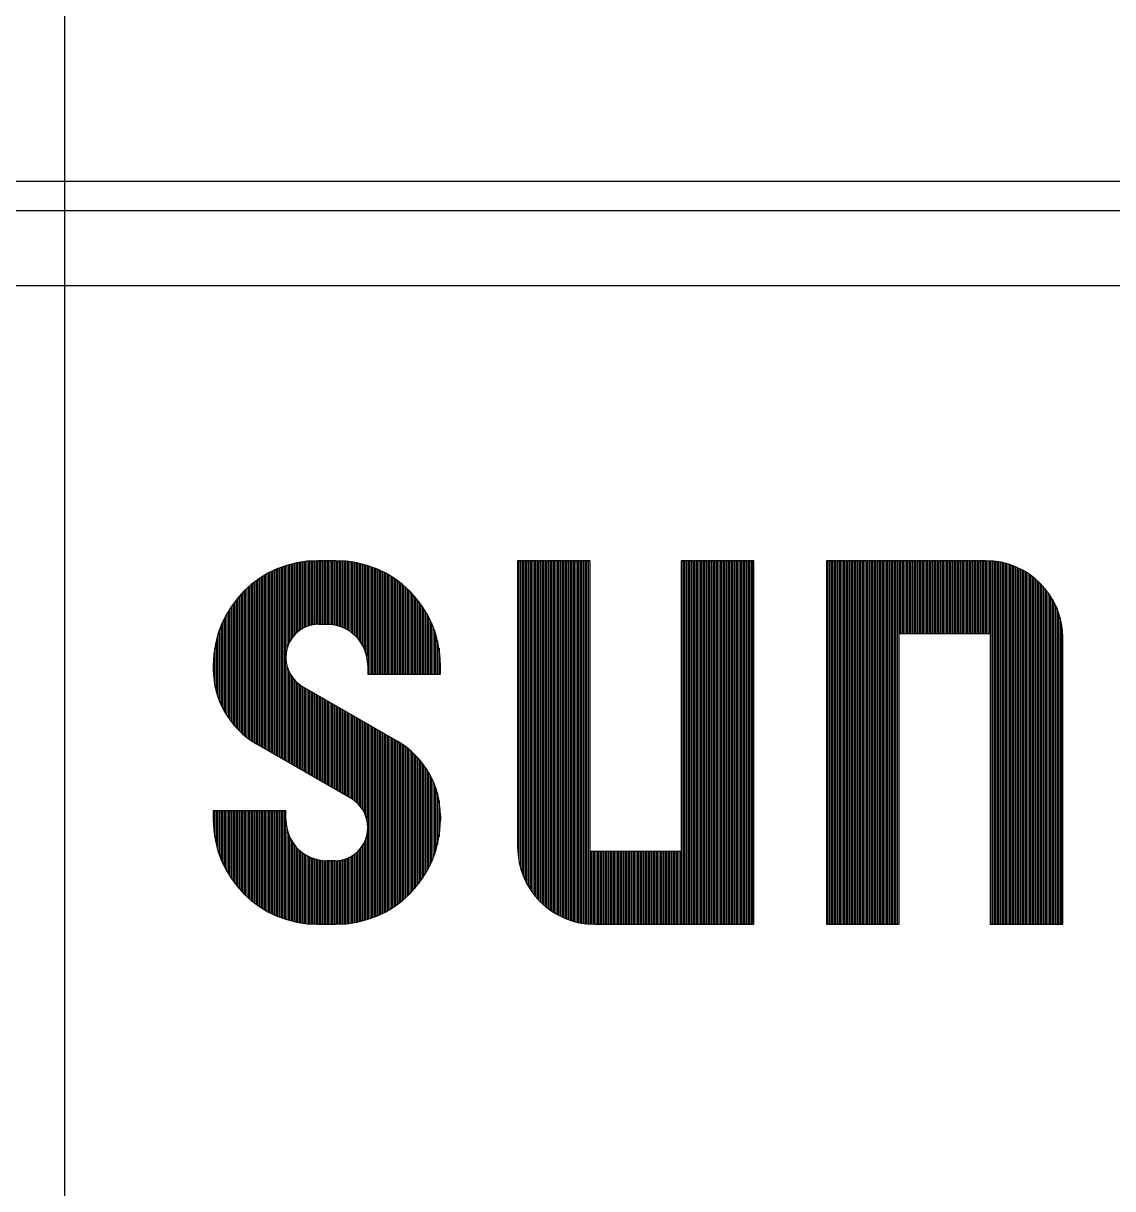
# Model space of a CAD drawing. Header units: millimetres. Extents: x 60229 to 91621, y 21923 to 36546.
# Drawn here: x 82353.45 to 82360.79, y 29865.95 to 29873.8 of the extents above; entities that cross this region are included whole.
import ezdxf

# ---------------------------------------------------------------- set-up
doc = ezdxf.new("R2010")
doc.units = ezdxf.units.MM
doc.layers.add('BLOCK', color=3, linetype='Continuous')

# ---------------------------------------------------------------- blocks, each defined once
blk = doc.blocks.new('*X100')
at = {"color": 0}
for p, q in [((130.74, 92.875), (156.673, 92.875)), ((131.025, 93), (156.673, 93)), ((131.358, 93.125), (156.673, 93.125)), ((131.765, 93.25), (156.673, 93.25)), ((132.33, 93.375), (156.673, 93.375)), ((129.224, 91.875), (156.673, 91.875)), ((129.368, 92), (156.673, 92)), ((129.522, 92.125), (156.673, 92.125)), ((129.687, 92.25), (156.673, 92.25)), ((129.863, 92.375), (156.673, 92.375)), ((130.054, 92.5), (156.673, 92.5)), ((130.261, 92.625), (156.673, 92.625)), ((130.488, 92.75), (156.673, 92.75)), ((128.412, 91), (156.673, 91)), ((128.51, 91.125), (156.673, 91.125)), ((128.614, 91.25), (156.673, 91.25)), ((128.723, 91.375), (156.673, 91.375)), ((128.838, 91.5), (156.673, 91.5)), ((128.959, 91.625), (156.673, 91.625)), ((129.087, 91.75), (156.673, 91.75)), ((127.788, 90), (156.673, 90)), ((127.852, 90.125), (156.673, 90.125)), ((127.92, 90.25), (156.673, 90.25)), ((127.992, 90.375), (156.673, 90.375)), ((128.067, 90.5), (156.673, 90.5)), ((128.147, 90.625), (156.673, 90.625)), ((128.231, 90.75), (156.673, 90.75)), ((128.319, 90.875), (156.673, 90.875)), ((127.429, 89.125), (156.673, 89.125)), ((127.471, 89.25), (156.673, 89.25)), ((127.516, 89.375), (156.673, 89.375)), ((127.564, 89.5), (156.673, 89.5)), ((127.615, 89.625), (156.673, 89.625)), ((127.669, 89.75), (156.673, 89.75)), ((127.727, 89.875), (156.673, 89.875)), ((127.193, 88.125), (156.673, 88.125)), ((127.213, 88.25), (156.673, 88.25)), ((127.236, 88.375), (156.673, 88.375)), ((127.261, 88.5), (156.673, 88.5)), ((127.29, 88.625), (156.673, 88.625)), ((127.32, 88.75), (156.673, 88.75)), ((127.354, 88.875), (156.673, 88.875)), ((127.39, 89), (156.673, 89)), ((127.123, 87.25), (133.033, 87.25)), ((127.126, 87.375), (133.033, 87.375)), ((127.131, 87.5), (133.033, 87.5)), ((127.138, 87.625), (156.673, 87.625)), ((127.148, 87.75), (156.673, 87.75)), ((127.161, 87.875), (156.673, 87.875)), ((127.176, 88), (156.673, 88)), ((127.123, 87.125), (133.033, 87.125)), ((127.123, 87), (133.033, 87)), ((127.123, 86.875), (133.033, 86.875)), ((127.123, 86.75), (133.033, 86.75)), ((127.123, 86.625), (133.033, 86.625)), ((127.123, 86.5), (133.033, 86.5)), ((127.123, 86.375), (133.033, 86.375)), ((127.123, 86.25), (133.033, 86.25)), ((127.123, 86.125), (133.033, 86.125)), ((127.123, 86), (133.033, 86)), ((127.123, 85.875), (133.033, 85.875)), ((127.123, 85.75), (133.033, 85.75)), ((127.123, 85.625), (133.033, 85.625)), ((127.123, 85.5), (133.033, 85.5)), ((127.123, 85.375), (133.033, 85.375)), ((127.123, 85.25), (133.033, 85.25)), ((127.123, 85.125), (133.033, 85.125)), ((127.123, 85), (133.033, 85)), ((127.123, 84.875), (133.033, 84.875)), ((127.123, 84.75), (133.033, 84.75)), ((127.123, 84.625), (133.033, 84.625)), ((127.123, 84.5), (133.033, 84.5)), ((127.123, 84.375), (133.033, 84.375)), ((127.123, 84.25), (133.033, 84.25)), ((127.123, 84.125), (133.033, 84.125)), ((127.123, 84), (133.033, 84)), ((127.123, 83.875), (133.033, 83.875)), ((127.123, 83.75), (133.033, 83.75)), ((127.123, 83.625), (133.033, 83.625)), ((127.123, 83.5), (133.033, 83.5)), ((127.123, 83.375), (133.033, 83.375)), ((127.123, 83.25), (133.033, 83.25)), ((127.123, 83.125), (133.033, 83.125)), ((127.123, 83), (133.033, 83)), ((127.123, 82.875), (133.033, 82.875)), ((127.123, 82.75), (133.033, 82.75)), ((127.123, 82.625), (133.033, 82.625)), ((127.123, 82.5), (133.033, 82.5)), ((127.123, 82.375), (133.033, 82.375)), ((127.123, 82.25), (133.033, 82.25)), ((127.123, 82.125), (133.033, 82.125)), ((127.123, 82), (133.033, 82)), ((127.123, 81.875), (133.033, 81.875)), ((127.123, 81.75), (133.033, 81.75)), ((127.123, 81.625), (133.033, 81.625)), ((127.123, 81.5), (133.033, 81.5)), ((127.123, 81.375), (133.033, 81.375)), ((127.123, 81.25), (133.033, 81.25)), ((127.123, 81.125), (133.033, 81.125)), ((127.123, 81), (133.033, 81)), ((127.123, 80.875), (133.033, 80.875)), ((127.123, 80.75), (133.033, 80.75)), ((127.123, 80.625), (133.033, 80.625)), ((127.123, 80.5), (133.033, 80.5)), ((127.123, 80.375), (133.033, 80.375)), ((127.123, 80.25), (133.033, 80.25)), ((127.123, 80.125), (156.673, 80.125)), ((127.123, 80), (156.673, 80)), ((127.123, 79.875), (156.673, 79.875)), ((127.123, 79.75), (156.673, 79.75)), ((127.123, 79.625), (156.673, 79.625)), ((127.123, 79.5), (156.673, 79.5)), ((127.123, 79.375), (156.673, 79.375)), ((127.123, 79.25), (156.673, 79.25)), ((127.123, 79.125), (156.673, 79.125)), ((127.123, 79), (156.673, 79)), ((127.123, 78.875), (156.673, 78.875)), ((127.123, 78.75), (156.673, 78.75)), ((127.123, 78.625), (156.673, 78.625)), ((127.123, 78.5), (156.673, 78.5)), ((127.123, 78.375), (156.673, 78.375)), ((127.123, 78.25), (156.673, 78.25)), ((127.123, 78.125), (156.673, 78.125)), ((127.123, 78), (156.673, 78)), ((127.123, 77.875), (156.673, 77.875)), ((127.123, 77.75), (156.673, 77.75)), ((127.123, 77.625), (156.673, 77.625)), ((127.123, 77.5), (156.673, 77.5)), ((127.123, 77.375), (156.673, 77.375)), ((127.123, 77.25), (156.673, 77.25)), ((127.123, 77.125), (156.673, 77.125)), ((127.123, 77), (156.673, 77)), ((127.123, 76.875), (156.673, 76.875)), ((127.123, 76.75), (156.673, 76.75)), ((127.123, 76.625), (156.673, 76.625)), ((127.123, 76.5), (156.673, 76.5)), ((127.123, 76.375), (156.673, 76.375)), ((127.123, 76.25), (156.673, 76.25)), ((127.123, 76.125), (156.673, 76.125)), ((127.123, 76), (156.673, 76)), ((127.123, 75.875), (156.673, 75.875)), ((127.123, 75.75), (156.673, 75.75)), ((127.123, 75.625), (156.673, 75.625)), ((127.123, 75.5), (156.673, 75.5)), ((127.123, 75.375), (156.673, 75.375)), ((127.123, 75.25), (156.673, 75.25)), ((127.123, 75.125), (156.673, 75.125)), ((127.123, 75), (156.673, 75)), ((127.123, 74.875), (156.673, 74.875)), ((127.123, 74.75), (156.673, 74.75)), ((127.123, 74.625), (156.673, 74.625)), ((127.123, 74.5), (156.673, 74.5)), ((127.123, 74.375), (156.673, 74.375)), ((127.123, 68.25), (156.673, 68.25)), ((127.123, 68.125), (156.673, 68.125)), ((127.123, 68), (156.673, 68)), ((127.123, 67.875), (156.673, 67.875)), ((127.123, 67.75), (156.673, 67.75)), ((127.123, 67.625), (156.673, 67.625)), ((127.123, 67.5), (156.673, 67.5)), ((127.123, 67.375), (156.673, 67.375)), ((127.123, 67.25), (156.673, 67.25)), ((127.123, 67.125), (156.673, 67.125)), ((127.123, 67), (156.673, 67)), ((127.123, 66.875), (156.673, 66.875)), ((127.123, 66.75), (156.673, 66.75)), ((127.123, 66.625), (156.673, 66.625)), ((127.123, 66.5), (156.673, 66.5)), ((127.123, 66.375), (156.673, 66.375)), ((127.123, 66.25), (156.673, 66.25)), ((127.123, 66.125), (156.673, 66.125)), ((127.123, 66), (156.673, 66)), ((127.123, 65.875), (156.673, 65.875)), ((127.123, 65.75), (156.673, 65.75)), ((127.123, 65.625), (156.673, 65.625)), ((127.123, 65.5), (156.673, 65.5)), ((127.123, 65.375), (156.673, 65.375)), ((127.123, 65.25), (156.673, 65.25)), ((127.123, 65.125), (156.673, 65.125)), ((127.123, 65), (156.673, 65)), ((127.123, 64.875), (156.673, 64.875)), ((127.123, 64.75), (156.673, 64.75)), ((127.123, 64.625), (156.673, 64.625)), ((127.123, 64.5), (156.673, 64.5)), ((127.123, 64.375), (156.673, 64.375)), ((127.123, 64.25), (156.673, 64.25)), ((127.123, 64.125), (156.673, 64.125)), ((127.123, 64), (156.673, 64)), ((127.123, 63.875), (156.673, 63.875)), ((127.123, 63.75), (156.673, 63.75)), ((127.123, 63.625), (156.673, 63.625)), ((127.123, 63.5), (156.673, 63.5)), ((127.123, 63.375), (156.673, 63.375)), ((127.123, 63.25), (156.673, 63.25)), ((127.123, 63.125), (156.673, 63.125)), ((127.123, 63), (156.673, 63)), ((127.123, 62.875), (156.673, 62.875)), ((127.123, 62.75), (156.673, 62.75)), ((127.123, 62.625), (156.673, 62.625)), ((127.123, 62.5), (156.673, 62.5)), ((150.763, 62.375), (156.673, 62.375)), ((150.763, 62.25), (156.673, 62.25)), ((150.763, 62.125), (156.673, 62.125)), ((150.763, 62), (156.673, 62)), ((150.763, 61.875), (156.673, 61.875)), ((150.763, 61.75), (156.673, 61.75)), ((150.763, 61.625), (156.673, 61.625)), ((150.763, 61.5), (156.673, 61.5)), ((150.763, 61.375), (156.673, 61.375)), ((150.763, 61.25), (156.673, 61.25)), ((150.763, 61.125), (156.673, 61.125)), ((150.763, 61), (156.673, 61)), ((150.763, 60.875), (156.673, 60.875)), ((150.763, 60.75), (156.673, 60.75)), ((150.763, 60.625), (156.673, 60.625)), ((150.763, 60.5), (156.673, 60.5)), ((150.763, 60.375), (156.673, 60.375)), ((150.763, 60.25), (156.673, 60.25)), ((150.763, 60.125), (156.673, 60.125)), ((150.763, 60), (156.673, 60)), ((150.763, 59.875), (156.673, 59.875)), ((150.763, 59.75), (156.673, 59.75)), ((150.763, 59.625), (156.673, 59.625)), ((150.763, 59.5), (156.673, 59.5)), ((150.763, 59.375), (156.673, 59.375)), ((150.763, 59.25), (156.673, 59.25)), ((150.763, 59.125), (156.673, 59.125)), ((150.763, 59), (156.673, 59)), ((150.763, 58.875), (156.673, 58.875)), ((150.763, 58.75), (156.673, 58.75)), ((150.763, 58.625), (156.673, 58.625)), ((150.763, 58.5), (156.673, 58.5)), ((150.763, 58.375), (156.673, 58.375)), ((150.763, 58.25), (156.673, 58.25)), ((150.763, 58.125), (156.673, 58.125)), ((150.763, 58), (156.673, 58)), ((150.763, 57.875), (156.673, 57.875)), ((150.763, 57.75), (156.673, 57.75)), ((150.763, 57.625), (156.673, 57.625)), ((150.763, 57.5), (156.673, 57.5)), ((150.763, 57.375), (156.673, 57.375)), ((150.763, 57.25), (156.673, 57.25)), ((150.763, 57.125), (156.673, 57.125)), ((150.763, 57), (156.673, 57)), ((150.763, 56.875), (156.673, 56.875)), ((150.763, 56.75), (156.673, 56.75)), ((150.763, 56.625), (156.673, 56.625)), ((150.763, 56.5), (156.673, 56.5)), ((150.763, 56.375), (156.673, 56.375)), ((150.763, 56.25), (156.673, 56.25)), ((150.763, 56.125), (156.673, 56.125)), ((150.763, 56), (156.673, 56)), ((127.123, 55), (156.659, 55)), ((150.763, 55.875), (156.673, 55.875)), ((150.763, 55.75), (156.673, 55.75)), ((150.763, 55.625), (156.673, 55.625)), ((150.763, 55.5), (156.673, 55.5)), ((150.763, 55.375), (156.673, 55.375)), ((150.763, 55.25), (156.67, 55.25)), ((150.763, 55.125), (156.666, 55.125)), ((127.123, 54.875), (156.649, 54.875)), ((127.123, 54.75), (156.637, 54.75)), ((127.123, 54.625), (156.622, 54.625)), ((127.123, 54.5), (156.605, 54.5)), ((127.123, 54.375), (156.585, 54.375)), ((127.123, 54.25), (156.562, 54.25)), ((127.123, 54.125), (156.537, 54.125)), ((127.123, 54), (156.51, 54)), ((127.123, 53.875), (156.479, 53.875)), ((127.123, 53.75), (156.446, 53.75)), ((127.123, 53.625), (156.41, 53.625)), ((127.123, 53.5), (156.371, 53.5)), ((127.123, 53.375), (156.33, 53.375)), ((127.123, 53.25), (156.285, 53.25)), ((127.123, 53.125), (156.238, 53.125)), ((127.123, 53), (156.187, 53)), ((127.123, 52.875), (156.133, 52.875)), ((127.123, 52.75), (156.076, 52.75)), ((127.123, 52.625), (156.016, 52.625)), ((127.123, 52.5), (155.952, 52.5)), ((127.123, 52.375), (155.884, 52.375)), ((127.123, 52.25), (155.813, 52.25)), ((127.123, 52.125), (155.738, 52.125)), ((127.123, 52), (155.659, 52)), ((127.123, 51.875), (155.575, 51.875)), ((127.123, 51.75), (155.487, 51.75)), ((127.123, 51.625), (155.395, 51.625)), ((127.123, 51.5), (155.297, 51.5)), ((127.123, 51.375), (155.195, 51.375)), ((127.123, 51.25), (155.087, 51.25)), ((127.123, 51.125), (154.972, 51.125)), ((127.123, 51), (154.852, 51)), ((127.123, 50.875), (154.724, 50.875)), ((127.123, 50.75), (154.589, 50.75)), ((127.123, 50.625), (154.446, 50.625)), ((127.123, 50.5), (154.293, 50.5)), ((127.123, 50.375), (154.13, 50.375)), ((127.123, 50.25), (153.955, 50.25)), ((127.123, 50.125), (153.766, 50.125)), ((127.123, 50), (153.561, 50)), ((127.123, 49.875), (153.337, 49.875)), ((127.123, 49.75), (153.088, 49.75)), ((127.123, 49.625), (152.807, 49.625)), ((127.123, 49.5), (152.482, 49.5)), ((127.123, 49.375), (152.087, 49.375)), ((127.123, 49.25), (151.551, 49.25)), ((133.621, 42.625), (136.357, 42.625)), ((134.237, 42.75), (136.357, 42.75)), ((146.057, 42.625), (150.174, 42.625)), ((146.614, 42.75), (149.559, 42.75)), ((131.414, 41.75), (136.357, 41.75)), ((131.642, 41.875), (136.357, 41.875)), ((131.888, 42), (136.357, 42)), ((132.155, 42.125), (136.357, 42.125)), ((132.45, 42.25), (136.357, 42.25)), ((132.78, 42.375), (136.357, 42.375)), ((133.161, 42.5), (136.357, 42.5)), ((144.076, 41.75), (152.381, 41.75)), ((144.278, 41.875), (152.154, 41.875)), ((144.497, 42), (151.908, 42)), ((144.736, 42.125), (151.641, 42.125)), ((145, 42.25), (151.346, 42.25)), ((145.298, 42.375), (151.015, 42.375)), ((145.641, 42.5), (150.634, 42.5)), ((130.011, 40.75), (136.357, 40.75)), ((130.157, 40.875), (136.357, 40.875)), ((130.31, 41), (136.357, 41)), ((130.47, 41.125), (136.357, 41.125)), ((130.638, 41.25), (136.357, 41.25)), ((130.815, 41.375), (136.357, 41.375)), ((131.003, 41.5), (136.357, 41.5)), ((131.202, 41.625), (136.357, 41.625)), ((142.85, 40.75), (153.784, 40.75)), ((142.975, 40.875), (153.639, 40.875)), ((143.107, 41), (153.486, 41)), ((143.246, 41.125), (153.326, 41.125)), ((143.392, 41.25), (153.158, 41.25)), ((143.548, 41.375), (152.98, 41.375)), ((143.713, 41.5), (152.793, 41.5)), ((143.888, 41.625), (152.593, 41.625)), ((129.15, 39.875), (136.357, 39.875)), ((129.258, 40), (136.357, 40)), ((129.371, 40.125), (136.357, 40.125)), ((129.489, 40.25), (136.357, 40.25)), ((129.611, 40.375), (136.357, 40.375)), ((129.739, 40.5), (136.357, 40.5)), ((129.872, 40.625), (136.357, 40.625)), ((142.123, 39.875), (154.646, 39.875)), ((142.213, 40), (154.537, 40)), ((142.307, 40.125), (154.424, 40.125)), ((142.406, 40.25), (154.307, 40.25)), ((142.509, 40.375), (154.184, 40.375)), ((142.617, 40.5), (154.057, 40.5)), ((142.73, 40.625), (153.923, 40.625)), ((128.417, 38.875), (136.357, 38.875)), ((128.497, 39), (136.357, 39)), ((128.58, 39.125), (136.357, 39.125)), ((128.666, 39.25), (136.357, 39.25)), ((128.756, 39.375), (136.357, 39.375)), ((128.849, 39.5), (136.357, 39.5)), ((128.945, 39.625), (136.357, 39.625)), ((129.046, 39.75), (136.357, 39.75)), ((141.515, 38.875), (155.378, 38.875)), ((141.587, 39), (155.299, 39)), ((141.659, 39.125), (155.216, 39.125)), ((141.731, 39.25), (155.13, 39.25)), ((141.803, 39.375), (155.04, 39.375)), ((141.878, 39.5), (154.947, 39.5)), ((141.956, 39.625), (154.85, 39.625)), ((142.038, 39.75), (154.75, 39.75)), ((127.939, 38), (136.357, 38)), ((127.999, 38.125), (136.357, 38.125)), ((128.062, 38.25), (136.357, 38.25)), ((128.127, 38.375), (136.357, 38.375)), ((128.196, 38.5), (136.357, 38.5)), ((128.267, 38.625), (136.357, 38.625)), ((128.341, 38.75), (136.357, 38.75)), ((141.009, 38), (155.857, 38)), ((141.082, 38.125), (155.797, 38.125)), ((141.154, 38.25), (155.734, 38.25)), ((141.226, 38.375), (155.668, 38.375)), ((141.298, 38.5), (155.6, 38.5)), ((141.37, 38.625), (155.529, 38.625)), ((141.442, 38.75), (155.455, 38.75)), ((127.541, 37), (136.357, 37)), ((127.583, 37.125), (136.357, 37.125)), ((127.627, 37.25), (136.357, 37.25)), ((127.673, 37.375), (136.357, 37.375)), ((127.721, 37.5), (136.357, 37.5)), ((127.772, 37.625), (136.357, 37.625)), ((127.825, 37.75), (136.357, 37.75)), ((127.881, 37.875), (136.357, 37.875)), ((140.432, 37), (156.255, 37)), ((140.504, 37.125), (156.213, 37.125)), ((140.576, 37.25), (156.169, 37.25)), ((140.649, 37.375), (156.123, 37.375)), ((140.721, 37.5), (156.074, 37.5)), ((140.793, 37.625), (156.023, 37.625)), ((140.865, 37.75), (155.97, 37.75)), ((140.937, 37.875), (155.915, 37.875)), ((127.281, 36), (133.289, 36)), ((127.307, 36.125), (133.423, 36.125)), ((127.334, 36.25), (133.574, 36.25)), ((127.363, 36.375), (133.745, 36.375)), ((127.395, 36.5), (133.943, 36.5)), ((127.428, 36.625), (134.178, 36.625)), ((127.464, 36.75), (134.474, 36.75)), ((127.501, 36.875), (134.902, 36.875)), ((139.855, 36), (146.725, 36)), ((139.927, 36.125), (146.836, 36.125)), ((139.999, 36.25), (146.963, 36.25)), ((140.071, 36.375), (147.109, 36.375)), ((140.143, 36.5), (147.28, 36.5)), ((140.216, 36.625), (147.485, 36.625)), ((140.288, 36.75), (147.745, 36.75)), ((140.36, 36.875), (148.125, 36.875)), ((149.482, 36.875), (156.294, 36.875)), ((149.861, 36.75), (156.332, 36.75)), ((150.122, 36.625), (156.367, 36.625)), ((150.327, 36.5), (156.401, 36.5)), ((150.498, 36.375), (156.432, 36.375)), ((150.644, 36.25), (156.462, 36.25)), ((150.77, 36.125), (156.489, 36.125)), ((150.882, 36), (156.514, 36)), ((127.157, 35.125), (132.65, 35.125)), ((127.169, 35.25), (132.716, 35.25)), ((127.183, 35.375), (132.79, 35.375)), ((127.199, 35.5), (132.871, 35.5)), ((127.216, 35.625), (132.96, 35.625)), ((127.236, 35.75), (133.059, 35.75)), ((127.258, 35.875), (133.168, 35.875)), ((139.35, 35.125), (146.174, 35.125)), ((139.422, 35.25), (146.246, 35.25)), ((139.494, 35.375), (146.318, 35.375)), ((139.566, 35.5), (146.39, 35.5)), ((139.638, 35.625), (146.462, 35.625)), ((139.71, 35.75), (146.539, 35.75)), ((139.783, 35.875), (146.626, 35.875)), ((150.98, 35.875), (156.538, 35.875)), ((151.067, 35.75), (156.559, 35.75)), ((151.144, 35.625), (156.579, 35.625)), ((151.212, 35.5), (156.597, 35.5)), ((151.272, 35.375), (156.613, 35.375)), ((151.324, 35.25), (156.627, 35.25)), ((151.368, 35.125), (156.639, 35.125)), ((127.123, 34.375), (132.379, 34.375)), ((127.123, 34.25), (132.353, 34.25)), ((127.123, 34.125), (132.331, 34.125)), ((127.124, 34.5), (132.41, 34.5)), ((127.127, 34.625), (132.447, 34.625)), ((127.131, 34.75), (132.489, 34.75)), ((127.138, 34.875), (132.537, 34.875)), ((127.146, 35), (132.59, 35)), ((138.772, 34.125), (145.596, 34.125)), ((138.844, 34.25), (145.669, 34.25)), ((138.917, 34.375), (145.741, 34.375)), ((138.989, 34.5), (145.813, 34.5)), ((139.061, 34.625), (145.885, 34.625)), ((139.133, 34.75), (145.957, 34.75)), ((139.205, 34.875), (146.029, 34.875)), ((139.277, 35), (146.102, 35)), ((151.406, 35), (156.649, 35)), ((151.437, 34.875), (156.658, 34.875)), ((151.462, 34.75), (156.664, 34.75)), ((151.481, 34.625), (156.669, 34.625)), ((151.493, 34.5), (156.672, 34.5)), ((151.5, 34.375), (156.673, 34.375)), ((151.501, 34.25), (156.673, 34.25)), ((151.501, 34.125), (156.673, 34.125)), ((127.123, 34), (132.315, 34)), ((127.123, 33.875), (132.303, 33.875)), ((127.123, 33.75), (132.296, 33.75)), ((127.123, 33.625), (132.294, 33.625)), ((127.123, 33.5), (132.294, 33.5)), ((127.123, 33.375), (132.294, 33.375)), ((127.123, 33.25), (132.294, 33.25)), ((138.267, 33.25), (145.091, 33.25)), ((138.339, 33.375), (145.163, 33.375)), ((138.411, 33.5), (145.236, 33.5)), ((138.484, 33.625), (145.308, 33.625)), ((138.556, 33.75), (145.38, 33.75)), ((138.628, 33.875), (145.452, 33.875)), ((138.7, 34), (145.524, 34)), ((151.48, 33.25), (156.673, 33.25)), ((151.492, 33.375), (156.673, 33.375)), ((151.499, 33.5), (156.673, 33.5)), ((151.501, 34), (156.673, 34)), ((151.501, 33.875), (156.673, 33.875)), ((151.501, 33.75), (156.673, 33.75)), ((151.501, 33.625), (156.673, 33.625)), ((127.123, 33.125), (132.294, 33.125)), ((127.123, 33), (132.294, 33)), ((127.123, 32.875), (132.296, 32.875)), ((127.124, 32.75), (132.303, 32.75)), ((127.127, 32.625), (132.316, 32.625)), ((127.132, 32.5), (132.335, 32.5)), ((127.138, 32.375), (132.36, 32.375)), ((127.147, 32.25), (132.392, 32.25)), ((137.69, 32.25), (144.514, 32.25)), ((137.762, 32.375), (144.586, 32.375)), ((137.834, 32.5), (144.658, 32.5)), ((137.906, 32.625), (144.73, 32.625)), ((137.978, 32.75), (144.803, 32.75)), ((138.05, 32.875), (144.875, 32.875)), ((138.123, 33), (144.947, 33)), ((138.195, 33.125), (145.019, 33.125)), ((151.202, 32.25), (156.649, 32.25)), ((151.256, 32.375), (156.657, 32.375)), ((151.304, 32.5), (156.664, 32.5)), ((151.346, 32.625), (156.669, 32.625)), ((151.383, 32.75), (156.672, 32.75)), ((151.415, 32.875), (156.673, 32.875)), ((151.441, 33), (156.673, 33)), ((151.463, 33.125), (156.673, 33.125)), ((127.157, 32.125), (132.43, 32.125)), ((127.17, 32), (132.475, 32)), ((127.184, 31.875), (132.527, 31.875)), ((127.2, 31.75), (132.587, 31.75)), ((127.218, 31.625), (132.656, 31.625)), ((127.237, 31.5), (132.733, 31.5)), ((127.259, 31.375), (132.821, 31.375)), ((137.164, 31.375), (144.009, 31.375)), ((137.251, 31.5), (144.081, 31.5)), ((137.329, 31.625), (144.153, 31.625)), ((137.401, 31.75), (144.225, 31.75)), ((137.473, 31.875), (144.297, 31.875)), ((137.545, 32), (144.37, 32)), ((137.617, 32.125), (144.442, 32.125)), ((150.621, 31.375), (156.537, 31.375)), ((150.731, 31.5), (156.558, 31.5)), ((150.83, 31.625), (156.578, 31.625)), ((150.92, 31.75), (156.596, 31.75)), ((151.001, 31.875), (156.612, 31.875)), ((151.075, 32), (156.626, 32)), ((151.142, 32.125), (156.638, 32.125)), ((127.283, 31.25), (132.92, 31.25)), ((127.308, 31.125), (133.032, 31.125)), ((127.336, 31), (133.16, 31)), ((127.365, 30.875), (133.308, 30.875)), ((127.397, 30.75), (133.48, 30.75)), ((127.43, 30.625), (133.688, 30.625)), ((127.466, 30.5), (133.952, 30.5)), ((127.504, 30.375), (134.345, 30.375)), ((135.64, 30.375), (143.431, 30.375)), ((136.032, 30.5), (143.504, 30.5)), ((136.297, 30.625), (143.576, 30.625)), ((136.505, 30.75), (143.648, 30.75)), ((136.677, 30.875), (143.72, 30.875)), ((136.824, 31), (143.792, 31)), ((136.952, 31.125), (143.864, 31.125)), ((137.064, 31.25), (143.937, 31.25)), ((148.859, 30.375), (156.292, 30.375)), ((149.301, 30.5), (156.33, 30.5)), ((149.602, 30.625), (156.365, 30.625)), ((149.84, 30.75), (156.399, 30.75)), ((150.039, 30.875), (156.43, 30.875)), ((150.212, 31), (156.46, 31)), ((150.364, 31.125), (156.487, 31.125)), ((150.499, 31.25), (156.513, 31.25)), ((127.543, 30.25), (143.359, 30.25)), ((127.585, 30.125), (143.287, 30.125)), ((127.63, 30), (143.215, 30)), ((127.676, 29.875), (143.143, 29.875)), ((127.724, 29.75), (143.071, 29.75)), ((127.775, 29.625), (142.998, 29.625)), ((127.829, 29.5), (142.926, 29.5)), ((127.884, 29.375), (142.854, 29.375)), ((147.438, 30.25), (156.252, 30.25)), ((147.438, 30.125), (156.21, 30.125)), ((147.438, 30), (156.166, 30)), ((147.438, 29.875), (156.12, 29.875)), ((147.438, 29.75), (156.071, 29.75)), ((147.438, 29.625), (156.02, 29.625)), ((147.438, 29.5), (155.967, 29.5)), ((147.438, 29.375), (155.911, 29.375)), ((127.942, 29.25), (142.782, 29.25)), ((128.003, 29.125), (142.71, 29.125)), ((128.066, 29), (142.638, 29)), ((128.131, 28.875), (142.565, 28.875)), ((128.2, 28.75), (142.493, 28.75)), ((128.271, 28.625), (142.421, 28.625)), ((128.345, 28.5), (142.349, 28.5)), ((147.438, 29.25), (155.853, 29.25)), ((147.438, 29.125), (155.793, 29.125)), ((147.438, 29), (155.73, 29)), ((147.438, 28.875), (155.664, 28.875)), ((147.438, 28.75), (155.596, 28.75)), ((147.438, 28.625), (155.525, 28.625)), ((147.438, 28.5), (155.451, 28.5)), ((128.422, 28.375), (142.277, 28.375)), ((128.502, 28.25), (142.204, 28.25)), ((128.585, 28.125), (142.132, 28.125)), ((128.671, 28), (142.06, 28)), ((128.761, 27.875), (141.988, 27.875)), ((128.854, 27.75), (141.913, 27.75)), ((128.951, 27.625), (141.835, 27.625)), ((129.052, 27.5), (141.753, 27.5)), ((147.438, 28.375), (155.374, 28.375)), ((147.438, 28.25), (155.294, 28.25)), ((147.438, 28.125), (155.211, 28.125)), ((147.438, 28), (155.124, 28)), ((147.438, 27.875), (155.035, 27.875)), ((147.438, 27.75), (154.941, 27.75)), ((147.438, 27.625), (154.845, 27.625)), ((147.438, 27.5), (154.744, 27.5)), ((129.156, 27.375), (141.667, 27.375)), ((129.265, 27.25), (141.577, 27.25)), ((129.378, 27.125), (141.483, 27.125)), ((129.496, 27), (141.384, 27)), ((129.619, 26.875), (141.281, 26.875)), ((129.747, 26.75), (141.172, 26.75)), ((129.88, 26.625), (141.058, 26.625)), ((147.438, 27.375), (154.639, 27.375)), ((147.438, 27.25), (154.531, 27.25)), ((147.438, 27.125), (154.417, 27.125)), ((147.438, 27), (154.299, 27)), ((147.438, 26.875), (154.177, 26.875)), ((147.438, 26.75), (154.049, 26.75)), ((147.438, 26.625), (153.915, 26.625)), ((130.02, 26.5), (140.939, 26.5)), ((130.166, 26.375), (140.813, 26.375)), ((130.319, 26.25), (140.681, 26.25)), ((130.479, 26.125), (140.541, 26.125)), ((130.648, 26), (140.394, 26)), ((130.826, 25.875), (140.238, 25.875)), ((131.015, 25.75), (140.073, 25.75)), ((131.214, 25.625), (139.896, 25.625)), ((147.438, 26.5), (153.776, 26.5)), ((147.438, 26.375), (153.63, 26.375)), ((147.438, 26.25), (153.477, 26.25)), ((147.438, 26.125), (153.316, 26.125)), ((147.438, 26), (153.147, 26)), ((147.438, 25.875), (152.969, 25.875)), ((147.438, 25.75), (152.781, 25.75)), ((147.438, 25.625), (152.581, 25.625)), ((131.428, 25.5), (139.708, 25.5)), ((131.656, 25.375), (139.505, 25.375)), ((131.903, 25.25), (139.285, 25.25)), ((132.172, 25.125), (139.044, 25.125)), ((132.468, 25), (138.778, 25)), ((132.802, 24.875), (138.479, 24.875)), ((133.186, 24.75), (138.132, 24.75)), ((133.653, 24.625), (137.711, 24.625)), ((147.438, 25.5), (152.368, 25.5)), ((147.438, 25.375), (152.139, 25.375)), ((147.438, 25.25), (151.893, 25.25)), ((147.438, 25.125), (151.624, 25.125)), ((147.438, 25), (151.327, 25)), ((147.438, 24.875), (150.994, 24.875)), ((147.438, 24.75), (150.609, 24.75)), ((147.438, 24.625), (150.143, 24.625)), ((134.283, 24.5), (137.139, 24.5)), ((147.438, 24.5), (149.512, 24.5))]:
    blk.add_line(p, q, dxfattribs=at)
blk = doc.blocks.new('104 BUS')
at = {"color": 2}
for p, q in [((58, 10.5), (-58, 10.5)), ((-5.4, 10.301), (-24.6, 10.301)), ((-5.4, 9.7967), (-24.6, 9.7967)), ((-20.6744, 7.9472), (-20.7967, 7.9472)), ((-19.4508, 7.9472), (-19.4508, 6.02)), ((-18.9613, 7.9472), (-19.4508, 7.9472)), ((-18.9613, 5.9894), (-18.9613, 7.9472)), ((-17.8601, 7.9472), (-18.3495, 7.9472)), ((-18.3495, 7.9472), (-18.3495, 5.9894)), ((-17.8601, 5.5), (-17.8601, 7.9472)), ((-16.3, 7.9472), (-17.3706, 7.9472)), ((-17.3706, 7.9472), (-17.3706, 5.5)), ((-20.7906, 7.519), (-20.7356, 7.519)), ((-16.8812, 7.4578), (-16.2694, 7.4578)), ((-16.8812, 5.5), (-16.8812, 7.4578)), ((-16.2694, 7.4578), (-16.2694, 5.5)), ((-15.7799, 5.5), (-15.7799, 7.4272)), ((-21.0109, 7.2987), (-21.0109, 7.2923)), ((-21.5003, 7.2436), (-21.5003, 7.2181)), ((-20.4602, 7.2436), (-20.4602, 7.1825)), ((-19.9708, 7.1825), (-19.9708, 7.2436)), ((-20.4602, 7.1825), (-19.9708, 7.1825)), ((-20.2614, 6.7324), (-20.9007, 7.1016)), ((-21.2097, 6.7148), (-20.5704, 6.3457)), ((-21.0109, 6.2648), (-21.5003, 6.2648)), ((-21.5003, 6.2648), (-21.5003, 6.2036)), ((-21.0109, 6.2036), (-21.0109, 6.2648)), ((-19.9708, 6.2291), (-19.9708, 6.2036)), ((-20.4602, 6.1549), (-20.4602, 6.1485)), ((-18.3495, 5.9894), (-18.9613, 5.9894)), ((-20.6805, 5.9283), (-20.7356, 5.9283)), ((-20.7967, 5.5), (-20.6744, 5.5)), ((-18.9307, 5.5), (-17.8601, 5.5)), ((-17.3706, 5.5), (-16.8812, 5.5)), ((-16.2694, 5.5), (-15.7799, 5.5))]:
    blk.add_line(p, q, dxfattribs=at)
for centre, radius, start, end in [((-20.7967, 7.2436), 0.7036, 90, 180), ((-20.6744, 7.2436), 0.7036, 0, 90), ((-16.3, 7.4272), 0.52, 0, 90), ((-20.7906, 7.2987), 0.2203, 90, 180), ((-20.7356, 7.2436), 0.2753, 0, 90), ((-20.9191, 7.2181), 0.5812, 180, 240), ((-20.7906, 7.2923), 0.2203, 180, 240), ((-20.552, 6.2291), 0.5812, 0, 60), ((-20.6805, 6.1549), 0.2203, 0, 60), ((-20.7967, 6.2036), 0.7036, 180, 270), ((-20.7356, 6.2036), 0.2753, 180, 270), ((-20.6744, 6.2036), 0.7036, 270, 0), ((-20.6805, 6.1485), 0.2203, 270, 0), ((-18.9307, 6.02), 0.52, 180, 270)]:
    blk.add_arc(centre, radius, start, end, dxfattribs=at)
at = {"layer": 'BLOCK', "color": 250, "lineweight": 30}
blk.add_lwpolyline([(-22.5, 140.2033), (-7.5, 140.2033), (-7.5, -9.7967), (-22.5, -9.7967)], close=True, dxfattribs=at)
at = {"color": 2, "xscale": 0.08281681920016126, "yscale": 0.08281681920016126, "zscale": 0.08281681920016126, "rotation": 270}
blk.add_blockref('*X100', (-23.5206, 18.4751), dxfattribs=at)

msp = doc.modelspace()

# ---------------------------------------------------------------- linework, layer by layer
at = {"color": 1, "linetype": 'Continuous'}
msp.add_line((82353.7291, 29872.534), (82353.7539, 30095.1366), dxfattribs=at)

# ---------------------------------------------------------------- block references
at = {"linetype": 'Continuous'}
msp.add_blockref('104 BUS', (82376.2291, 29862.2329), dxfattribs=at)

doc.saveas('drawing.dxf')
